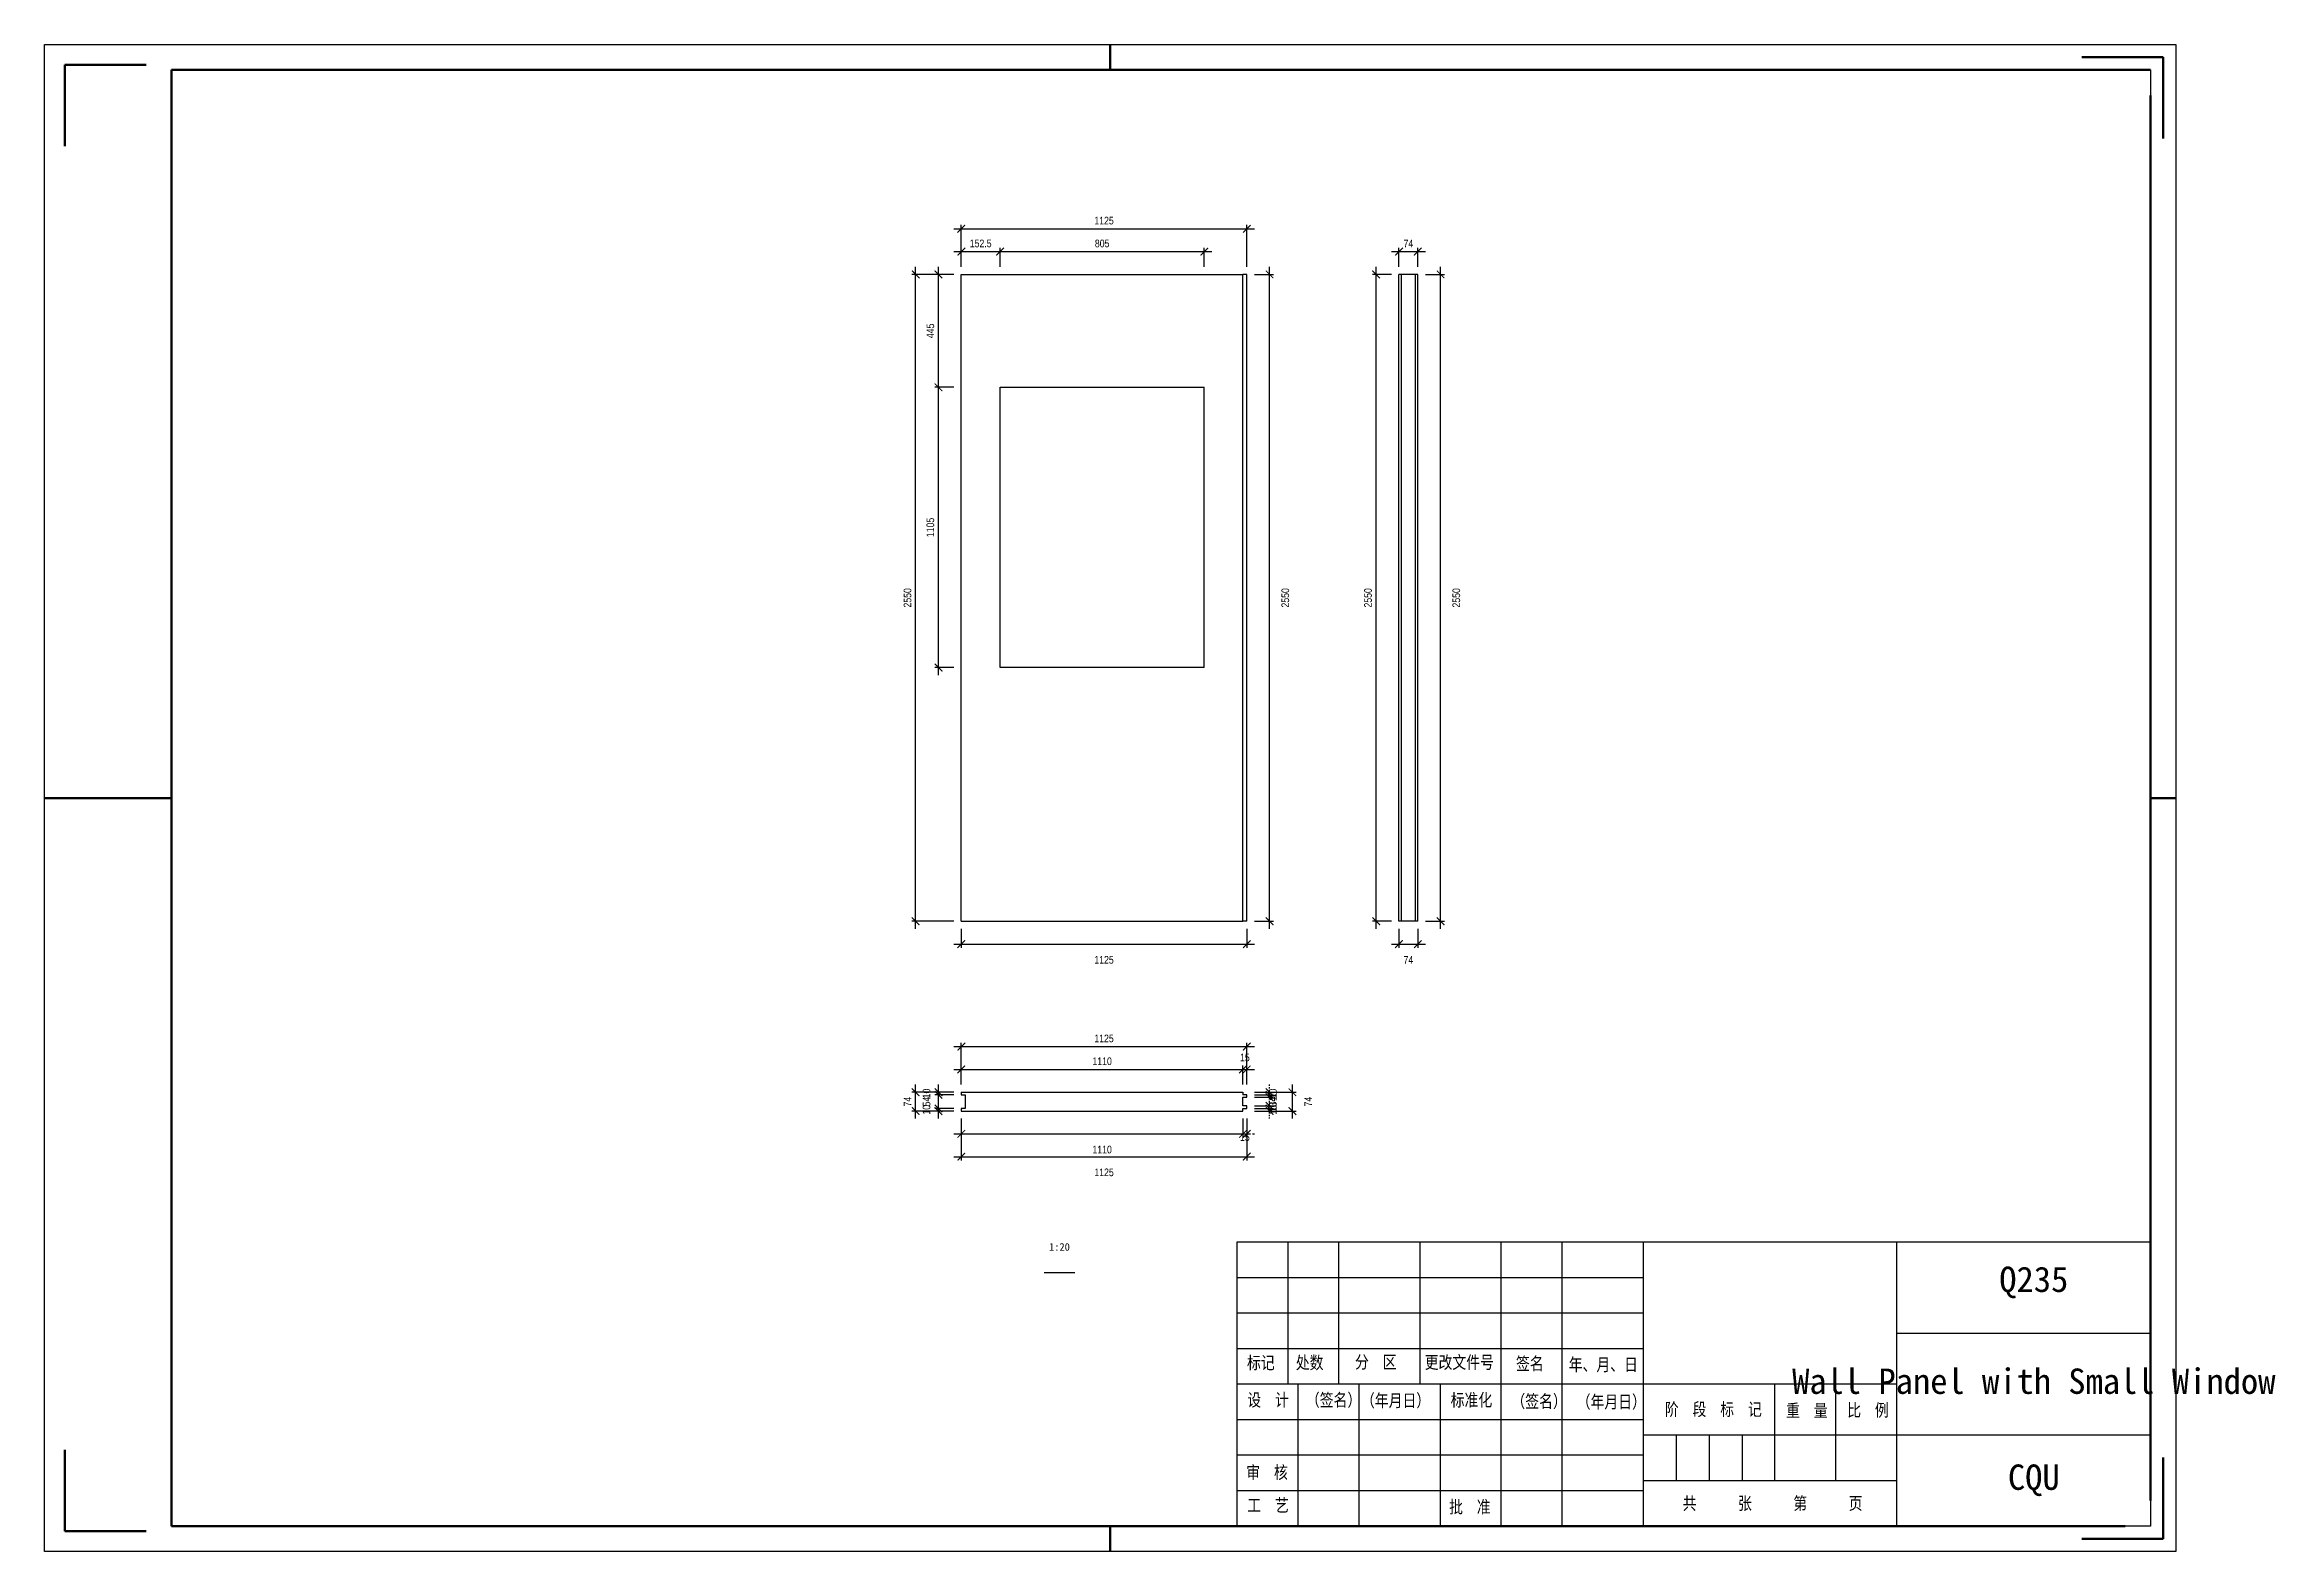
# Model space of a CAD drawing. Header units: millimetres. Extents: x 0 to 1925, y 0 to 4345.
# Drawn here: x 1470 to 1909.6, y 3670 to 3967 of the extents above; entities that cross this region are included whole.
import ezdxf

# ---------------------------------------------------------------- set-up
doc = ezdxf.new("R2010")
doc.units = ezdxf.units.MM
doc.layers.add('总内框线', color=7, linetype='Continuous', lineweight=50)
doc.layers.add('总外框线', color=7, linetype='Continuous', lineweight=30)
doc.styles.add('OpenSansCondensed-Light', font='OpenSansCondensed-Light.ttf')
doc.styles.add('陈杰（2）', font='gbenor.shx', dxfattribs={"width": 0.8, "bigfont": 'gbcbig.shx'})
doc.dimstyles.new('EZDXF', dxfattribs={"dimtxt": 0.25, "dimasz": 0.175, "dimexe": 0.375, "dimexo": 0.125, "dimgap": 0.1, "dimtad": 1, "dimlfac": 100, "dimzin": 12, "dimdsep": 46, "dimtxsty": 'OpenSansCondensed-Light', "dimblk": 'ARCHTICK', "dimcen": 2.5, "dimazin": 3, "dimtfac": 0.5, "dimtmove": 2, "dimatfit": 3, "dimarcsym": 0})

# ---------------------------------------------------------------- blocks, each defined once
blk = doc.blocks.new('_ARCHTICK')
at = {"color": 0, "linetype": 'ByBlock', "const_width": 0.15}
blk.add_lwpolyline([(-0.5, -0.5), (0.5, 0.5)], dxfattribs=at)

msp = doc.modelspace()

# ---------------------------------------------------------------- linework, layer by layer
for p, q in [((1885, 3962), (1885, 3777)), ((1650.65401, 3921.7), (1706.15401, 3921.7)), ((1650.65401, 3794.2), (1650.65401, 3921.7)), ((1706.15401, 3794.2), (1706.15401, 3921.7)), ((1706.90401, 3921.7), (1706.15401, 3921.7)), ((1706.90401, 3794.2), (1706.90401, 3921.7)), ((1737.40401, 3921.7), (1736.90401, 3921.7)), ((1736.90401, 3794.2), (1736.90401, 3921.7)), ((1737.40401, 3794.2), (1737.40401, 3921.7)), ((1740.10401, 3921.7), (1737.40401, 3921.7)), ((1740.60401, 3921.7), (1740.10401, 3921.7)), ((1740.10401, 3921.7), (1740.10401, 3794.2)), ((1740.60401, 3794.2), (1740.60401, 3921.7)), ((1658.27901, 3899.45), (1698.52901, 3899.45)), ((1658.27901, 3844.2), (1658.27901, 3899.45)), ((1698.52901, 3844.2), (1698.52901, 3899.45)), ((1698.52901, 3844.2), (1658.27901, 3844.2)), ((1650.65401, 3794.2), (1706.15401, 3794.2)), ((1706.90401, 3794.2), (1706.15401, 3794.2)), ((1737.40401, 3794.2), (1736.90401, 3794.2)), ((1740.10401, 3794.2), (1737.40401, 3794.2)), ((1740.60401, 3794.2), (1740.10401, 3794.2)), ((1650.65401, 3760.5), (1706.15401, 3760.5)), ((1650.65401, 3760.5), (1650.65401, 3760)), ((1650.65401, 3760), (1651.40401, 3760)), ((1651.40401, 3760), (1651.40401, 3757.3)), ((1706.15401, 3760.5), (1706.15401, 3760)), ((1706.90401, 3760), (1706.15401, 3760)), ((1706.15401, 3759.5), (1706.90401, 3759.5)), ((1706.15401, 3757.8), (1706.15401, 3759.5)), ((1706.90401, 3759.5), (1706.90401, 3760)), ((1651.40401, 3757.3), (1650.65401, 3757.3)), ((1650.65401, 3757.3), (1650.65401, 3756.8)), ((1650.65401, 3756.8), (1706.15401, 3756.8)), ((1706.90401, 3757.8), (1706.15401, 3757.8)), ((1706.15401, 3757.3), (1706.90401, 3757.3)), ((1706.15401, 3756.8), (1706.15401, 3757.3)), ((1706.90401, 3757.3), (1706.90401, 3757.8)), ((1705, 3731), (1885, 3731)), ((1705, 3675), (1705, 3731)), ((1715, 3731), (1715, 3703)), ((1725, 3731), (1725, 3703)), ((1741, 3731), (1741, 3703)), ((1757, 3731), (1757, 3703)), ((1769, 3731), (1769, 3675)), ((1785, 3731), (1785, 3675)), ((1835, 3675), (1835, 3731)), ((1885, 3731), (1885, 3675)), ((1667, 3725), (1673, 3725)), ((1705, 3724), (1785, 3724)), ((1705, 3717), (1785, 3717)), ((1835, 3713), (1885, 3713)), ((1705, 3710), (1785, 3710)), ((1705, 3703), (1835, 3703)), ((1717, 3703), (1717, 3675)), ((1729, 3703), (1729, 3675)), ((1745, 3703), (1745, 3675)), ((1757, 3703), (1757, 3675)), ((1811, 3684), (1811, 3703)), ((1823, 3684), (1823, 3703)), ((1705, 3696), (1785, 3696)), ((1785, 3693), (1835, 3693)), ((1791.5, 3693), (1791.5, 3684)), ((1798, 3693), (1798, 3684)), ((1804.5, 3693), (1804.5, 3684)), ((1835, 3693), (1885, 3693)), ((1705, 3689), (1785, 3689)), ((1785, 3684), (1835, 3684)), ((1705, 3682), (1785, 3682)), ((1885, 3675), (1705, 3675))]:
    msp.add_line(p, q)
at = {"layer": '总内框线'}
for p, q in [((1680, 3962), (1680, 3967)), ((1474, 3963), (1474, 3947)), ((1474, 3963), (1490, 3963)), ((1495, 3675), (1495, 3962)), ((1495, 3962), (1885, 3962)), ((1887.5, 3964.5), (1871.5, 3964.5)), ((1887.5, 3964.5), (1887.5, 3948.5)), ((1885, 3957), (1885, 3680)), ((1470, 3818.5), (1495, 3818.5)), ((1885, 3818.5), (1890, 3818.5)), ((1474, 3674), (1474, 3690)), ((1887.5, 3672.5), (1887.5, 3688.5)), ((1474, 3674), (1490, 3674)), ((1880, 3675), (1495, 3675)), ((1680, 3670), (1680, 3675)), ((1887.5, 3672.5), (1871.5, 3672.5))]:
    msp.add_line(p, q, dxfattribs=at)
at = {"layer": '总外框线'}
for p, q in [((1470, 3670), (1470, 3967)), ((1470, 3967), (1890, 3967)), ((1890, 3967), (1890, 3670)), ((1890, 3670), (1470, 3670))]:
    msp.add_line(p, q, dxfattribs=at)

# ---------------------------------------------------------------- texts
at = {"attachment_point": 5}
for s, insert, char_height in [('1:20', (1670, 3730), 1.5), ('Q235', (1862, 3723), 5), ('Wall Panel with Small Window', (1862, 3703.5), 5), ('CQU', (1862, 3684), 5)]:
    msp.add_mtext(s, dxfattribs=dict(at, insert=insert, char_height=char_height))
at = {"char_height": 2.5, "width": 93.0192856, "attachment_point": 1, "style": '陈杰（2）'}
for s, insert in [('{\\fSimSun|b0|i0|c134|p2;标记}', (1706.95482, 3708.44053)), ('{\\fSimSun|b0|i0|c134|p2;处数}', (1716.57596, 3708.45543)), ('{\\fSimSun|b0|i0|c134|p2;分\u3000区}', (1728.23692, 3708.57959)), ('{\\fSimSun|b0|i0|c134|p2;更改文件号}', (1741.97169, 3708.52496)), ('{\\fSimSun|b0|i0|c134|p2;签名}', (1759.95608, 3708.2667)), ('{\\fSimSun|b0|i0|c134|p2;年、月、日}', (1770.35064, 3708.07301)), ('{\\fSimSun|b0|i0|c134|p2;设\u3000计}', (1707.01432, 3701.10007)), ('{\\fSimSun|b0|i0|c134|p2;（签名）}', (1718.55629, 3701.10007)), ('{\\fSimSun|b0|i0|c134|p2;\u3000（年月日）}', (1726.68156, 3700.98584)), ('{\\fSimSun|b0|i0|c134|p2;标准化}', (1747.08823, 3701.08517)), ('{\\fSimSun|b0|i0|c134|p2;（签名）}', (1759.05516, 3700.83685)), ('{\\fSimSun|b0|i0|c134|p2;（年月日）}', (1771.923, 3700.73752)), ('{\\fSimSun|b0|i0|c134|p2;阶\u3000段\u3000标\u3000记}', (1789.30395, 3699.25254)), ('{\\fSimSun|b0|i0|c134|p2;重\u3000量}', (1813.18681, 3699.02408)), ('{\\fSimSun|b0|i0|c134|p2;比\u3000例}', (1825.23873, 3699.09361)), ('{\\fSimSun|b0|i0|c134|p2;审\u3000核}', (1706.81034, 3686.83138)), ('{\\fSimSun|b0|i0|c134|p2;工\u3000艺}', (1707.01432, 3680.34515)), ('{\\fSimSun|b0|i0|c134|p2;批\u3000准}', (1746.78226, 3680.0273)), ('{\\fSimSun|b0|i0|c134|p2;共\u3000\u3000\u3000张\u3000\u3000\u3000第\u3000\u3000\u3000页}', (1792.79713, 3680.72757))]:
    msp.add_mtext(s, dxfattribs=dict(at, insert=insert))

# ---------------------------------------------------------------- dimensions: what is measured, and where the dimension line sits
for base, p1, p2, location, override in [((1650.65401, 3930.7), (1650.65401, 3921.7), (1706.90401, 3921.7), (1678.77901, 3932.3), {"dimtxt": 1.5, "dimasz": 1.5, "dimexe": 0.75, "dimexo": 1.5, "dimtad": 1, "dimlfac": 20, "dimblk": 'ARCHTICK', "dimsah": 0, "dimtsz": 0, "dimdle": 1.5, "dimtmove": 2}), ((1650.65401, 3926.2), (1650.65401, 3921.7), (1658.27901, 3921.7), (1654.46651, 3927.8), {"dimtxt": 1.5, "dimasz": 1.5, "dimexe": 0.75, "dimexo": 1.5, "dimtad": 1, "dimlfac": 20, "dimblk": 'ARCHTICK', "dimsah": 0, "dimtsz": 0, "dimdle": 1.5, "dimtmove": 2}), ((1658.27901, 3926.2), (1658.27901, 3921.7), (1698.52901, 3921.7), (1678.40401, 3927.8), {"dimtxt": 1.5, "dimasz": 1.5, "dimexe": 0.75, "dimexo": 1.5, "dimtad": 1, "dimlfac": 20, "dimblk": 'ARCHTICK', "dimsah": 0, "dimtsz": 0, "dimdle": 1.5, "dimtmove": 2}), ((1736.90401, 3926.2), (1736.90401, 3921.7), (1740.60401, 3921.7), (1738.75401, 3927.8), {"dimtxt": 1.5, "dimasz": 1.5, "dimexe": 0.75, "dimexo": 1.5, "dimtad": 1, "dimlfac": 20, "dimblk": 'ARCHTICK', "dimsah": 0, "dimtsz": 0, "dimdle": 1.5, "dimtmove": 2}), ((1650.65401, 3789.7), (1650.65401, 3794.2), (1706.90401, 3794.2), (1678.77901, 3786.6), {"dimtxt": 1.5, "dimasz": 1.5, "dimexe": 0.75, "dimexo": 1.5, "dimtad": 4, "dimlfac": 20, "dimblk": 'ARCHTICK', "dimsah": 0, "dimtsz": 0, "dimdle": 1.5, "dimtmove": 2}), ((1736.90401, 3789.7), (1736.90401, 3794.2), (1740.60401, 3794.2), (1738.75401, 3786.6), {"dimtxt": 1.5, "dimasz": 1.5, "dimexe": 0.75, "dimexo": 1.5, "dimtad": 4, "dimlfac": 20, "dimblk": 'ARCHTICK', "dimsah": 0, "dimtsz": 0, "dimdle": 1.5, "dimtmove": 2}), ((1650.65401, 3769.5), (1650.65401, 3760.5), (1706.90401, 3760.5), (1678.77901, 3771.1), {"dimtxt": 1.5, "dimasz": 1.5, "dimexe": 0.75, "dimexo": 1.5, "dimtad": 1, "dimlfac": 20, "dimblk": 'ARCHTICK', "dimsah": 0, "dimtsz": 0, "dimdle": 1.5, "dimtmove": 2}), ((1650.65401, 3765), (1650.65401, 3760.5), (1706.15401, 3760.5), (1678.40401, 3766.6), {"dimtxt": 1.5, "dimasz": 1.5, "dimexe": 0.75, "dimexo": 1.5, "dimtad": 1, "dimlfac": 20, "dimblk": 'ARCHTICK', "dimsah": 0, "dimtsz": 0, "dimdle": 1.5, "dimtmove": 2}), ((1706.15401, 3765), (1706.15401, 3760.5), (1706.90401, 3760.5), (1706.52901, 3767.35), {"dimtxt": 1.5, "dimasz": 1.5, "dimexe": 0.75, "dimexo": 1.5, "dimtad": 1, "dimlfac": 20, "dimblk": 'ARCHTICK', "dimsah": 0, "dimtsz": 0, "dimdle": 1.5, "dimtmove": 2}), ((1650.65401, 3752.3), (1650.65401, 3756.8), (1706.15401, 3756.8), (1678.40401, 3749.2), {"dimtxt": 1.5, "dimasz": 1.5, "dimexe": 0.75, "dimexo": 1.5, "dimtad": 4, "dimlfac": 20, "dimblk": 'ARCHTICK', "dimsah": 0, "dimtsz": 0, "dimdle": 1.5, "dimtmove": 2}), ((1650.65401, 3747.8), (1650.65401, 3756.8), (1706.90401, 3756.8), (1678.77901, 3744.7), {"dimtxt": 1.5, "dimasz": 1.5, "dimexe": 0.75, "dimexo": 1.5, "dimtad": 4, "dimlfac": 20, "dimblk": 'ARCHTICK', "dimsah": 0, "dimtsz": 0, "dimdle": 1.5, "dimtmove": 2}), ((1706.15401, 3752.3), (1706.15401, 3756.8), (1706.90401, 3756.8), (1706.52901, 3751.65), {"dimtxt": 1.5, "dimasz": 1.5, "dimexe": 0.75, "dimexo": 1.5, "dimtad": 4, "dimlfac": 20, "dimblk": 'ARCHTICK', "dimsah": 0, "dimtsz": 0, "dimdle": 1.5, "dimtmove": 2})]:
    msp.add_linear_dim(base=base, p1=p1, p2=p2, location=location, dimstyle='EZDXF', override=override).render()
for base, p1, p2, location, override in [((1641.65401, 3794.2), (1650.65401, 3794.2), (1650.65401, 3921.7), (1640.05401, 3857.95), {"dimtxt": 1.5, "dimasz": 1.5, "dimexe": 0.75, "dimexo": 1.5, "dimtad": 1, "dimlfac": 20, "dimblk": 'ARCHTICK', "dimsah": 0, "dimtsz": 0, "dimdle": 1.5, "dimtmove": 2}), ((1646.15401, 3899.45), (1650.65401, 3899.45), (1650.65401, 3921.7), (1644.55401, 3910.575), {"dimtxt": 1.5, "dimasz": 1.5, "dimexe": 0.75, "dimexo": 1.5, "dimtad": 1, "dimlfac": 20, "dimblk": 'ARCHTICK', "dimsah": 0, "dimtsz": 0, "dimdle": 1.5, "dimtmove": 2}), ((1711.40401, 3794.2), (1706.90401, 3794.2), (1706.90401, 3921.7), (1714.50401, 3857.95), {"dimtxt": 1.5, "dimasz": 1.5, "dimexe": 0.75, "dimexo": 1.5, "dimtad": 4, "dimlfac": 20, "dimblk": 'ARCHTICK', "dimsah": 0, "dimtsz": 0, "dimdle": 1.5, "dimtmove": 2}), ((1732.40401, 3794.2), (1736.90401, 3794.2), (1736.90401, 3921.7), (1730.80401, 3857.95), {"dimtxt": 1.5, "dimasz": 1.5, "dimexe": 0.75, "dimexo": 1.5, "dimtad": 1, "dimlfac": 20, "dimblk": 'ARCHTICK', "dimsah": 0, "dimtsz": 0, "dimdle": 1.5, "dimtmove": 2}), ((1745.10401, 3794.2), (1740.60401, 3794.2), (1740.60401, 3921.7), (1748.20401, 3857.95), {"dimtxt": 1.5, "dimasz": 1.5, "dimexe": 0.75, "dimexo": 1.5, "dimtad": 4, "dimlfac": 20, "dimblk": 'ARCHTICK', "dimsah": 0, "dimtsz": 0, "dimdle": 1.5, "dimtmove": 2}), ((1646.15401, 3844.2), (1650.65401, 3844.2), (1650.65401, 3899.45), (1644.55401, 3871.825), {"dimtxt": 1.5, "dimasz": 1.5, "dimexe": 0.75, "dimexo": 1.5, "dimtad": 1, "dimlfac": 20, "dimblk": 'ARCHTICK', "dimsah": 0, "dimtsz": 0, "dimdle": 1.5, "dimtmove": 2}), ((1641.65401, 3756.8), (1650.65401, 3756.8), (1650.65401, 3760.5), (1640.05401, 3758.65), {"dimtxt": 1.5, "dimasz": 1.5, "dimexe": 0.75, "dimexo": 1.5, "dimtad": 1, "dimlfac": 20, "dimblk": 'ARCHTICK', "dimsah": 0, "dimtsz": 0, "dimdle": 1.5, "dimtmove": 2}), ((1646.15401, 3760), (1650.65401, 3760), (1650.65401, 3760.5), (1643.80401, 3760.25), {"dimtxt": 1.5, "dimasz": 1.5, "dimexe": 0.75, "dimexo": 1.5, "dimtad": 1, "dimlfac": 20, "dimblk": 'ARCHTICK', "dimsah": 0, "dimtsz": 0, "dimdle": 1.5, "dimtmove": 2}), ((1646.15401, 3757.3), (1650.65401, 3757.3), (1650.65401, 3760), (1643.80401, 3758.65), {"dimtxt": 1.5, "dimasz": 1.5, "dimexe": 0.75, "dimexo": 1.5, "dimtad": 1, "dimlfac": 20, "dimblk": 'ARCHTICK', "dimsah": 0, "dimtsz": 0, "dimdle": 1.5, "dimtmove": 2}), ((1646.15401, 3756.8), (1650.65401, 3756.8), (1650.65401, 3757.3), (1643.80401, 3757.05), {"dimtxt": 1.5, "dimasz": 1.5, "dimexe": 0.75, "dimexo": 1.5, "dimtad": 1, "dimlfac": 20, "dimblk": 'ARCHTICK', "dimsah": 0, "dimtsz": 0, "dimdle": 1.5, "dimtmove": 2}), ((1711.40401, 3760), (1706.90401, 3760), (1706.90401, 3760.5), (1712.05401, 3760.25), {"dimtxt": 1.5, "dimasz": 1.5, "dimexe": 0.75, "dimexo": 1.5, "dimtad": 4, "dimlfac": 20, "dimblk": 'ARCHTICK', "dimsah": 0, "dimtsz": 0, "dimdle": 1.5, "dimtmove": 2}), ((1715.90401, 3756.8), (1706.90401, 3756.8), (1706.90401, 3760.5), (1719.00401, 3758.65), {"dimtxt": 1.5, "dimasz": 1.5, "dimexe": 0.75, "dimexo": 1.5, "dimtad": 4, "dimlfac": 20, "dimblk": 'ARCHTICK', "dimsah": 0, "dimtsz": 0, "dimdle": 1.5, "dimtmove": 2}), ((1711.40401, 3759.5), (1706.90401, 3759.5), (1706.90401, 3760), (1712.05401, 3759.75), {"dimtxt": 1.5, "dimasz": 1.5, "dimexe": 0.75, "dimexo": 1.5, "dimtad": 4, "dimlfac": 20, "dimblk": 'ARCHTICK', "dimsah": 0, "dimtsz": 0, "dimdle": 1.5, "dimtmove": 2}), ((1711.40401, 3757.8), (1706.90401, 3757.8), (1706.90401, 3759.5), (1712.05401, 3758.65), {"dimtxt": 1.5, "dimasz": 1.5, "dimexe": 0.75, "dimexo": 1.5, "dimtad": 4, "dimlfac": 20, "dimblk": 'ARCHTICK', "dimsah": 0, "dimtsz": 0, "dimdle": 1.5, "dimtmove": 2}), ((1711.40401, 3757.3), (1706.90401, 3757.3), (1706.90401, 3757.8), (1712.05401, 3757.55), {"dimtxt": 1.5, "dimasz": 1.5, "dimexe": 0.75, "dimexo": 1.5, "dimtad": 4, "dimlfac": 20, "dimblk": 'ARCHTICK', "dimsah": 0, "dimtsz": 0, "dimdle": 1.5, "dimtmove": 2}), ((1711.40401, 3756.8), (1706.90401, 3756.8), (1706.90401, 3757.3), (1712.05401, 3757.05), {"dimtxt": 1.5, "dimasz": 1.5, "dimexe": 0.75, "dimexo": 1.5, "dimtad": 4, "dimlfac": 20, "dimblk": 'ARCHTICK', "dimsah": 0, "dimtsz": 0, "dimdle": 1.5, "dimtmove": 2})]:
    msp.add_linear_dim(base=base, p1=p1, p2=p2, angle=90, location=location, dimstyle='EZDXF', override=override).render()

doc.saveas('drawing.dxf')
